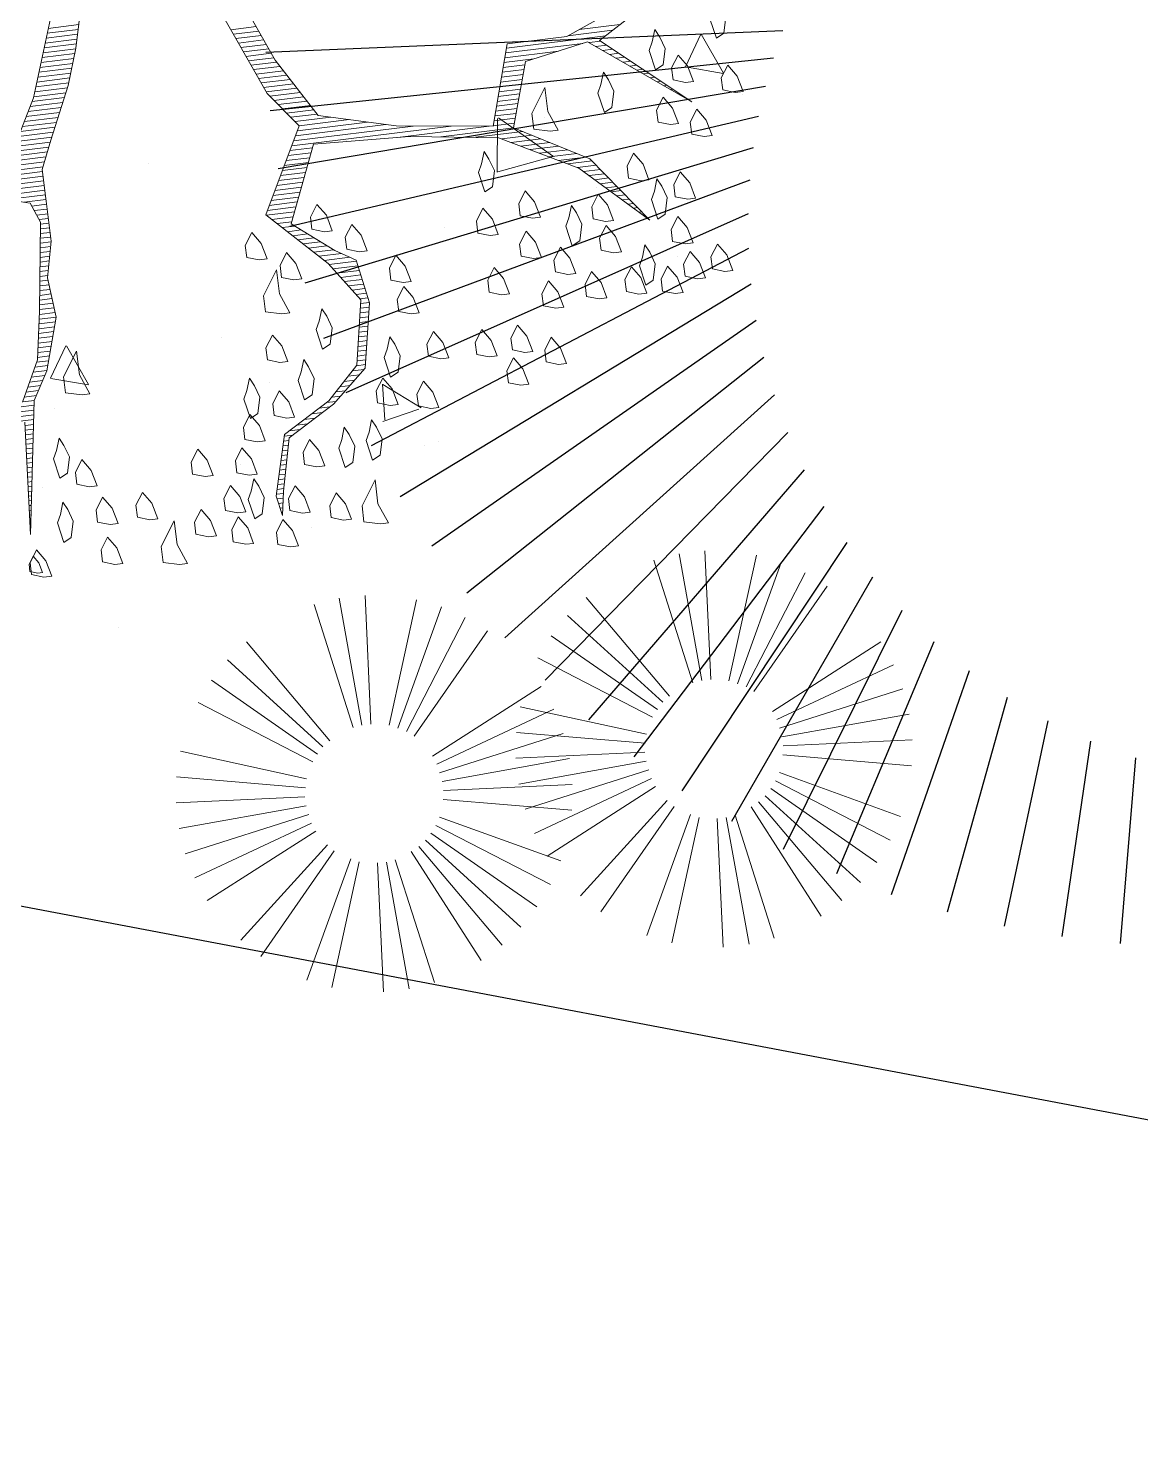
# Model space of a CAD drawing. Header units: millimetres. Extents: x 111 to 1506, y 14 to 566.
# Drawn here: x 302.514 to 304.157, y 75.081 to 77.163 of the extents above; entities that cross this region are included whole.
import ezdxf

# ---------------------------------------------------------------- set-up
doc = ezdxf.new("R2010")
doc.units = ezdxf.units.MM
doc.layers.add('ARBOLES', color=78, linetype='Continuous', lineweight=5)
doc.layers.add('PALMERAS114', color=114, linetype='Continuous', lineweight=5)
doc.layers.add('FURN', color=253, linetype='Continuous')
doc.styles.add('ATTR', font='romans.shx', dxfattribs={"width": 0.8, "height": 2.52})

# ---------------------------------------------------------------- blocks, each defined once
blk = doc.blocks.new('yes')
at = {"layer": 'FURN', "color": 62}
for p, q in [((1563.3415, 131.3188), (1563.6103, 131.3769)), ((1563.3374, 131.2481), (1563.6259, 131.2917)), ((1563.3273, 131.1788), (1563.6362, 131.2058)), ((1563.3116, 131.1113), (1563.641, 131.1194)), ((1563.2907, 131.0463), (1563.6404, 131.0328)), ((1563.2648, 130.984), (1563.6344, 130.9464)), ((1563.2345, 130.925), (1563.6229, 130.8606)), ((1563.2001, 130.8695), (1563.6061, 130.7757)), ((1563.1622, 130.8178), (1563.584, 130.6921)), ((1563.1213, 130.7701), (1563.5566, 130.6099)), ((1563.0778, 130.7266), (1563.5242, 130.5297)), ((1563.0323, 130.6872), (1563.4868, 130.4516)), ((1562.9852, 130.6521), (1563.4446, 130.376)), ((1562.937, 130.6212), (1563.3977, 130.3033)), ((1562.888, 130.5943), (1563.3463, 130.2336)), ((1562.8388, 130.5714), (1563.2906, 130.1673)), ((1562.7896, 130.5523), (1563.2309, 130.1046)), ((1562.7408, 130.5367), (1563.1674, 130.0458)), ((1562.4674, 130.5067), (1562.7211, 129.7861)), ((1562.5099, 130.5053), (1562.8018, 129.8174)), ((1562.5537, 130.5062), (1562.8804, 129.8537)), ((1562.5989, 130.5096), (1562.9565, 129.8949)), ((1562.6452, 130.5156), (1563.03, 129.9408)), ((1562.6925, 130.5246), (1563.1003, 129.9911))]:
    blk.add_line(p, q, dxfattribs=at)
blk = doc.blocks.new('*X16')
at = {"color": 0}
for p, q in [((17.648, 16.32), (17.7139, 16.32)), ((17.6514, 16.33), (17.7164, 16.33)), ((17.6376, 16.29), (17.7064, 16.29)), ((17.6411, 16.3), (17.7089, 16.3)), ((17.6445, 16.31), (17.7114, 16.31)), ((17.6272, 16.26), (17.6971, 16.26)), ((17.6307, 16.27), (17.7005, 16.27)), ((17.6341, 16.28), (17.7038, 16.28)), ((18.0356, 16.28), (18.0898, 16.28)), ((18.0397, 16.27), (18.0939, 16.27)), ((18.0439, 16.26), (18.098, 16.26)), ((17.6168, 16.23), (17.6871, 16.23)), ((17.6203, 16.24), (17.6905, 16.24)), ((17.6237, 16.25), (17.6938, 16.25)), ((18.0481, 16.25), (18.1021, 16.25)), ((18.0522, 16.24), (18.1063, 16.24)), ((18.0564, 16.23), (18.1104, 16.23)), ((17.6064, 16.2), (17.6766, 16.2)), ((17.6099, 16.21), (17.6805, 16.21)), ((17.6134, 16.22), (17.6838, 16.22)), ((18.0606, 16.22), (18.1145, 16.22)), ((18.0647, 16.21), (18.1186, 16.21)), ((18.0689, 16.2), (18.1236, 16.2)), ((17.5928, 16.17), (17.6627, 16.17)), ((17.5981, 16.18), (17.6673, 16.18)), ((17.603, 16.19), (17.6719, 16.19)), ((18.0731, 16.19), (18.1296, 16.19)), ((18.0772, 16.18), (18.1356, 16.18)), ((18.0814, 16.17), (18.1416, 16.17)), ((18.6114, 16.17), (18.823, 16.17)), ((18.7441, 16.18), (18.8396, 16.18)), ((18.7691, 16.19), (18.8563, 16.19)), ((17.5768, 16.14), (17.6489, 16.14)), ((17.5821, 16.15), (17.6535, 16.15)), ((17.5874, 16.16), (17.6581, 16.16)), ((18.0856, 16.16), (18.1476, 16.16)), ((18.0897, 16.15), (18.1536, 16.15)), ((18.0939, 16.14), (18.1596, 16.14)), ((18.6024, 16.14), (18.6667, 16.14)), ((18.6054, 16.15), (18.7201, 16.15)), ((18.6084, 16.16), (18.7734, 16.16)), ((18.7869, 16.16), (18.812, 16.16)), ((18.8002, 16.15), (18.8237, 16.15)), ((18.8135, 16.14), (18.8354, 16.14)), ((17.5608, 16.11), (17.635, 16.11)), ((17.5661, 16.12), (17.6396, 16.12)), ((17.5714, 16.13), (17.6443, 16.13)), ((18.1004, 16.13), (18.1656, 16.13)), ((18.1082, 16.12), (18.1716, 16.12)), ((18.116, 16.11), (18.1776, 16.11)), ((18.5934, 16.11), (18.6398, 16.11)), ((18.5964, 16.12), (18.6429, 16.12)), ((18.5994, 16.13), (18.6461, 16.13)), ((18.8269, 16.13), (18.847, 16.13)), ((18.8402, 16.12), (18.8587, 16.12)), ((18.8535, 16.11), (18.8704, 16.11)), ((17.5448, 16.08), (17.6216, 16.08)), ((17.5501, 16.09), (17.6259, 16.09)), ((17.5554, 16.1), (17.6304, 16.1)), ((18.1237, 16.1), (18.1836, 16.1)), ((18.1315, 16.09), (18.1896, 16.09)), ((18.1393, 16.08), (18.1956, 16.08)), ((18.5844, 16.08), (18.6304, 16.08)), ((18.5874, 16.09), (18.6336, 16.09)), ((18.5904, 16.1), (18.6367, 16.1)), ((18.8669, 16.1), (18.882, 16.1)), ((18.8802, 16.09), (18.8937, 16.09)), ((18.8935, 16.08), (18.9054, 16.08)), ((17.5234, 16.05), (17.6088, 16.05)), ((17.5341, 16.06), (17.6131, 16.06)), ((17.5394, 16.07), (17.6174, 16.07)), ((18.1471, 16.07), (18.2239, 16.07)), ((18.1497, 16.05), (18.2999, 16.05)), ((18.1549, 16.06), (18.2619, 16.06)), ((18.5754, 16.05), (18.6211, 16.05)), ((18.5784, 16.06), (18.6242, 16.06)), ((18.5814, 16.07), (18.6273, 16.07)), ((18.9069, 16.07), (18.917, 16.07)), ((18.9202, 16.06), (18.9287, 16.06)), ((18.9335, 16.05), (18.9404, 16.05)), ((17.4913, 16.02), (17.6021, 16.02)), ((17.502, 16.03), (17.6021, 16.03)), ((17.5127, 16.04), (17.6045, 16.04)), ((18.1339, 16.02), (18.4746, 16.02)), ((18.1392, 16.03), (18.3946, 16.03)), ((18.1444, 16.04), (18.3379, 16.04)), ((18.5664, 16.02), (18.6117, 16.02)), ((18.5694, 16.03), (18.6148, 16.03)), ((18.5724, 16.04), (18.6179, 16.04)), ((18.9469, 16.04), (18.952, 16.04)), ((18.9602, 16.03), (18.9637, 16.03)), ((18.9735, 16.02), (18.9754, 16.02)), ((17.4591, 15.99), (17.6021, 15.99)), ((17.4698, 16), (17.6021, 16)), ((17.4806, 16.01), (17.6021, 16.01)), ((18.1182, 15.99), (18.1688, 15.99)), ((18.1235, 16), (18.173, 16)), ((18.1287, 16.01), (18.1773, 16.01)), ((18.3591, 16.01), (18.5546, 16.01)), ((18.4501, 16), (18.6064, 16)), ((18.5234, 15.99), (18.6244, 15.99)), ((18.5634, 16.01), (18.6086, 16.01)), ((18.9869, 16.01), (18.987, 16.01)), ((17.5206, 15.98), (17.6021, 15.98)), ((17.5556, 15.97), (17.6021, 15.97)), ((17.5707, 15.96), (17.6021, 15.96)), ((18.1025, 15.96), (18.1562, 15.96)), ((18.1077, 15.97), (18.1604, 15.97)), ((18.113, 15.98), (18.1646, 15.98)), ((18.5781, 15.98), (18.6424, 15.98)), ((18.5971, 15.97), (18.6604, 15.97)), ((18.6161, 15.96), (18.6784, 15.96)), ((17.5747, 15.95), (17.6021, 15.95)), ((17.5787, 15.94), (17.6021, 15.94)), ((17.5827, 15.93), (17.6021, 15.93)), ((18.0868, 15.93), (18.1436, 15.93)), ((18.092, 15.94), (18.1478, 15.94)), ((18.0973, 15.95), (18.152, 15.95)), ((18.6351, 15.95), (18.6964, 15.95)), ((18.6541, 15.94), (18.7144, 15.94)), ((18.6731, 15.93), (18.7324, 15.93)), ((17.5819, 15.9), (17.6021, 15.9)), ((17.5832, 15.91), (17.6021, 15.91)), ((17.5846, 15.92), (17.6021, 15.92)), ((18.0711, 15.9), (18.1309, 15.9)), ((18.0763, 15.91), (18.1351, 15.91)), ((18.0816, 15.92), (18.1394, 15.92)), ((18.6921, 15.92), (18.7504, 15.92)), ((18.7111, 15.91), (18.7628, 15.91)), ((18.7301, 15.9), (18.7704, 15.9)), ((17.5778, 15.87), (17.5996, 15.87)), ((17.5791, 15.88), (17.6018, 15.88)), ((17.5805, 15.89), (17.6021, 15.89)), ((18.0627, 15.88), (18.1225, 15.88)), ((18.0658, 15.89), (18.1267, 15.89)), ((18.0727, 15.87), (18.1183, 15.87)), ((18.7421, 15.89), (18.7781, 15.89)), ((18.7528, 15.88), (18.7857, 15.88)), ((18.7634, 15.87), (18.7934, 15.87)), ((17.5737, 15.84), (17.5929, 15.84)), ((17.575, 15.85), (17.5951, 15.85)), ((17.5764, 15.86), (17.5974, 15.86)), ((18.0827, 15.86), (18.1141, 15.86)), ((18.0927, 15.85), (18.1197, 15.85)), ((18.1027, 15.84), (18.1322, 15.84)), ((18.7741, 15.86), (18.801, 15.86)), ((18.7848, 15.85), (18.8087, 15.85)), ((18.7954, 15.84), (18.8163, 15.84)), ((17.5696, 15.81), (17.5863, 15.81)), ((17.5709, 15.82), (17.5885, 15.82)), ((17.5723, 15.83), (17.5907, 15.83)), ((18.1127, 15.83), (18.1447, 15.83)), ((18.1227, 15.82), (18.1572, 15.82)), ((18.1327, 15.81), (18.1697, 15.81)), ((18.8061, 15.83), (18.824, 15.83)), ((18.8168, 15.82), (18.8316, 15.82)), ((18.8274, 15.81), (18.8393, 15.81)), ((17.5655, 15.78), (17.5876, 15.78)), ((17.5669, 15.79), (17.5866, 15.79)), ((17.5682, 15.8), (17.5856, 15.8)), ((18.1427, 15.8), (18.1822, 15.8)), ((18.1527, 15.79), (18.1947, 15.79)), ((18.1627, 15.78), (18.2105, 15.78)), ((18.8381, 15.8), (18.8469, 15.8)), ((18.8488, 15.79), (18.8545, 15.79)), ((18.8594, 15.78), (18.8622, 15.78)), ((17.5614, 15.75), (17.5906, 15.75)), ((17.5628, 15.76), (17.5896, 15.76)), ((17.5641, 15.77), (17.5886, 15.77)), ((18.1727, 15.77), (18.2271, 15.77)), ((18.182, 15.76), (18.2403, 15.76)), ((18.189, 15.75), (18.2422, 15.75)), ((17.5568, 15.72), (17.5936, 15.72)), ((17.5585, 15.73), (17.5926, 15.73)), ((17.56, 15.74), (17.5916, 15.74)), ((18.196, 15.74), (18.244, 15.74)), ((18.203, 15.73), (18.2458, 15.73)), ((18.21, 15.72), (18.2476, 15.72)), ((17.5518, 15.69), (17.5844, 15.69)), ((17.5535, 15.7), (17.5875, 15.7)), ((17.5551, 15.71), (17.5906, 15.71)), ((18.217, 15.71), (18.2494, 15.71)), ((18.224, 15.7), (18.2512, 15.7)), ((18.231, 15.69), (18.2531, 15.69)), ((17.5468, 15.66), (17.5752, 15.66)), ((17.5485, 15.67), (17.5783, 15.67)), ((17.5501, 15.68), (17.5814, 15.68)), ((18.2367, 15.66), (18.2553, 15.66)), ((18.238, 15.68), (18.2549, 15.68)), ((18.2385, 15.67), (18.2567, 15.67)), ((17.5402, 15.63), (17.566, 15.63)), ((17.5435, 15.64), (17.5691, 15.64)), ((17.5451, 15.65), (17.5721, 15.65)), ((18.231, 15.63), (18.2497, 15.63)), ((18.2329, 15.64), (18.2515, 15.64)), ((18.2348, 15.65), (18.2534, 15.65)), ((17.5252, 15.6), (17.5543, 15.6)), ((17.5302, 15.61), (17.5598, 15.61)), ((17.5352, 15.62), (17.5629, 15.62)), ((18.2254, 15.6), (18.244, 15.6)), ((18.2273, 15.61), (18.2459, 15.61)), ((18.2292, 15.62), (18.2478, 15.62)), ((17.5102, 15.57), (17.5372, 15.57)), ((17.5152, 15.58), (17.5429, 15.58)), ((17.5202, 15.59), (17.5486, 15.59)), ((18.2198, 15.57), (18.2384, 15.57)), ((18.2217, 15.58), (18.2403, 15.58)), ((18.2235, 15.59), (18.2422, 15.59)), ((17.4903, 15.54), (17.5241, 15.54)), ((17.5002, 15.55), (17.5257, 15.55)), ((17.5052, 15.56), (17.5315, 15.56)), ((18.2132, 15.54), (18.2328, 15.54)), ((18.216, 15.55), (18.2347, 15.55)), ((18.2179, 15.56), (18.2365, 15.56)), ((17.4603, 15.51), (17.5196, 15.51)), ((17.4703, 15.52), (17.5211, 15.52)), ((17.4803, 15.53), (17.5226, 15.53)), ((18.1832, 15.51), (18.2059, 15.51)), ((18.1932, 15.52), (18.2171, 15.52)), ((18.2032, 15.53), (18.2284, 15.53)), ((17.4981, 15.48), (17.515, 15.48)), ((17.4988, 15.49), (17.5165, 15.49)), ((17.4996, 15.5), (17.5181, 15.5)), ((18.1532, 15.48), (18.1721, 15.48)), ((18.1632, 15.49), (18.1834, 15.49)), ((18.1732, 15.5), (18.1946, 15.5)), ((17.496, 15.45), (17.5105, 15.45)), ((17.4967, 15.46), (17.512, 15.46)), ((17.4974, 15.47), (17.5135, 15.47)), ((18.1066, 15.45), (18.1297, 15.45)), ((18.1238, 15.46), (18.1468, 15.46)), ((18.1409, 15.47), (18.1609, 15.47)), ((17.4938, 15.42), (17.5059, 15.42)), ((17.4946, 15.43), (17.5074, 15.43)), ((17.4953, 15.44), (17.509, 15.44)), ((18.0552, 15.42), (18.0783, 15.42)), ((18.0723, 15.43), (18.0954, 15.43)), ((18.0895, 15.44), (18.1126, 15.44)), ((17.4917, 15.39), (17.5014, 15.39)), ((17.4924, 15.4), (17.5029, 15.4)), ((17.4931, 15.41), (17.5044, 15.41)), ((18.038, 15.39), (18.0493, 15.39)), ((18.0407, 15.4), (18.0516, 15.4)), ((18.0433, 15.41), (18.0611, 15.41)), ((17.4896, 15.36), (17.4968, 15.36)), ((17.4903, 15.37), (17.4984, 15.37)), ((17.491, 15.38), (17.4999, 15.38)), ((18.03, 15.36), (18.0424, 15.36)), ((18.0327, 15.37), (18.0447, 15.37)), ((18.0353, 15.38), (18.047, 15.38)), ((17.4874, 15.33), (17.4923, 15.33)), ((17.4881, 15.34), (17.4938, 15.34)), ((17.4888, 15.35), (17.4953, 15.35)), ((18.022, 15.33), (18.0355, 15.33)), ((18.0247, 15.34), (18.0378, 15.34)), ((18.0273, 15.35), (18.0401, 15.35)), ((17.4853, 15.3), (17.4877, 15.3)), ((17.486, 15.31), (17.4893, 15.31)), ((17.4867, 15.32), (17.4908, 15.32)), ((18.014, 15.3), (18.0286, 15.3)), ((18.0167, 15.31), (18.0309, 15.31)), ((18.0193, 15.32), (18.0332, 15.32)), ((17.4831, 15.27), (17.4832, 15.27)), ((17.4838, 15.28), (17.4847, 15.28)), ((17.4846, 15.29), (17.4862, 15.29)), ((18.0113, 15.29), (18.0265, 15.29)), ((18.0115, 15.28), (18.0249, 15.28)), ((18.0135, 15.27), (18.0232, 15.27)), ((18.0155, 15.26), (18.0215, 15.26)), ((18.0175, 15.25), (18.0199, 15.25))]:
    blk.add_line(p, q, dxfattribs=at)
blk = doc.blocks.new('E1E')
at = {"layer": 'ARBOLES', "ltscale": 0.2}
for p, q in [((95.2708, 59.4541), (95.2708, 59.4541)), ((95.473, 59.2552), (95.473, 59.2552)), ((95.4361, 59.2211), (95.4361, 59.2211)), ((94.9941, 59.1844), (94.9941, 59.1844)), ((95.1485, 59.1133), (95.1485, 59.1133)), ((95.4933, 59.1143), (95.4933, 59.1143)), ((95.5148, 59.066), (95.4476, 59.0575)), ((95.506, 59.0027), (95.5152, 59.0658)), ((95.5054, 59.0022), (95.4473, 59.0568)), ((94.8455, 58.9854), (94.8455, 58.9854)), ((94.8241, 58.9714), (94.8241, 58.9714)), ((94.928, 58.9668), (94.8733, 58.9268)), ((94.948, 58.9033), (94.9254, 58.9629)), ((95.1411, 58.9598), (95.1411, 58.9598)), ((94.9473, 58.9039), (94.8701, 58.9236)), ((95.2463, 58.9074), (95.2463, 58.9074)), ((94.6676, 58.8635), (94.6676, 58.8635)), ((95.4599, 58.6504), (95.4599, 58.6504)), ((94.9236, 58.6057), (94.9236, 58.6057)), ((94.5138, 58.5333), (94.5138, 58.5333)), ((95.1355, 58.5085), (95.1355, 58.5085)), ((94.8624, 58.4826), (94.7765, 58.4282)), ((94.8909, 58.3921), (94.8631, 58.4837)), ((94.6865, 58.4581), (94.6865, 58.4581)), ((95.013, 58.4632), (95.013, 58.4632)), ((95.2104, 58.4729), (95.2104, 58.4729)), ((94.8895, 58.3905), (94.7758, 58.4277)), ((94.811, 58.3666), (94.811, 58.3666)), ((94.8922, 58.3418), (94.8922, 58.3418)), ((94.4865, 58.2246), (94.4865, 58.2246)), ((94.5977, 58.207), (94.5304, 58.1986)), ((94.5888, 58.1437), (94.598, 58.2068)), ((94.5882, 58.1432), (94.5302, 58.1979)), ((94.7363, 58.1935), (94.7363, 58.1935))]:
    blk.add_line(p, q, dxfattribs=at)
for points in [[(95.4235, 59.4072), (95.4459, 59.4093), (95.4545, 59.3898), (95.4502, 59.3645), (95.4285, 59.3782), (95.4104, 59.4014)], [(95.436, 59.4036), (95.45, 59.4049), (95.4554, 59.3927), (95.4527, 59.3769), (95.4392, 59.3855), (95.4279, 59.4)], [(95.3093, 59.3485), (95.3317, 59.3507), (95.3404, 59.3312), (95.3361, 59.3059), (95.3144, 59.3196), (95.2963, 59.3427)], [(95.4279, 59.2922), (95.4286, 59.3081), (95.4076, 59.3377), (95.3975, 59.3255), (95.4026, 59.2965), (95.4178, 59.2799), (95.4301, 59.2698)], [(95.1994, 59.3152), (95.2283, 59.3203), (95.2399, 59.2943), (95.2313, 59.2436), (95.2139, 59.2827), (95.1864, 59.3094)], [(95.3382, 59.2835), (95.3606, 59.2857), (95.3693, 59.2662), (95.365, 59.2409), (95.3433, 59.2546), (95.3252, 59.2777)], [(95.0975, 59.2464), (95.1199, 59.2486), (95.1286, 59.2291), (95.1243, 59.2038), (95.1026, 59.2175), (95.0845, 59.2407)], [(95.1648, 59.253), (95.1872, 59.2552), (95.1959, 59.2357), (95.1915, 59.2104), (95.1698, 59.2241), (95.1518, 59.2472)], [(95.2732, 59.2545), (95.2956, 59.2567), (95.3043, 59.2372), (95.3, 59.2119), (95.2783, 59.2256), (95.2602, 59.2487)], [(95.0202, 59.2276), (95.0426, 59.2298), (95.0513, 59.2103), (95.047, 59.185), (95.0253, 59.1987), (95.0072, 59.2218)], [(95.3932, 59.23), (95.4156, 59.2322), (95.4243, 59.2127), (95.42, 59.1874), (95.3983, 59.2011), (95.3802, 59.2242)], [(95.4677, 59.1853), (95.4684, 59.2012), (95.4474, 59.2308), (95.4373, 59.2185), (95.4424, 59.1896), (95.4576, 59.173), (95.4699, 59.1629)], [(95.1157, 59.1532), (95.1164, 59.1691), (95.0954, 59.1987), (95.0853, 59.1864), (95.0904, 59.1575), (95.1056, 59.1409), (95.1179, 59.1308)], [(95.1272, 59.1973), (95.1496, 59.1995), (95.1583, 59.18), (95.154, 59.1547), (95.1323, 59.1684), (95.1142, 59.1915)], [(95.0174, 59.164), (95.0398, 59.1662), (95.0485, 59.1467), (95.0441, 59.1213), (95.0224, 59.1351), (95.0044, 59.1582)], [(94.8793, 59.1415), (94.9082, 59.1466), (94.9198, 59.1205), (94.9112, 59.0699), (94.8938, 59.109), (94.8663, 59.1357)], [(94.9436, 59.1545), (94.966, 59.1567), (94.9747, 59.1372), (94.9704, 59.1119), (94.9487, 59.1256), (94.9306, 59.1487)], [(95.2017, 59.1525), (95.2241, 59.1547), (95.2328, 59.1352), (95.2285, 59.1099), (95.2068, 59.1236), (95.1887, 59.1468)], [(95.1273, 59.1272), (95.1497, 59.1294), (95.1584, 59.1099), (95.154, 59.0846), (95.1323, 59.0983), (95.1143, 59.1214)], [(94.9885, 59.0187), (94.9893, 59.0346), (94.9683, 59.0642), (94.9582, 59.0519), (94.9632, 59.023), (94.9784, 59.0064), (94.9907, 58.9963)], [(95.0167, 59.078), (95.0391, 59.0801), (95.0478, 59.0606), (95.0435, 59.0353), (95.0218, 59.049), (95.0037, 59.0722)], [(95.1309, 59.0665), (95.1533, 59.0687), (95.162, 59.0491), (95.1577, 59.0238), (95.136, 59.0376), (95.1179, 59.0607)], [(95.4533, 59.0775), (95.4822, 59.0826), (95.4938, 59.0566), (95.4852, 59.006), (95.4678, 59.045), (95.4403, 59.0717)], [(94.9459, 58.9919), (94.9466, 59.0078), (94.9256, 59.0374), (94.9155, 59.0251), (94.9206, 58.9962), (94.9358, 58.9796), (94.9481, 58.9695)], [(95.0934, 59.0108), (95.1158, 59.013), (95.1245, 58.9935), (95.1201, 58.9681), (95.0985, 58.9819), (95.0804, 59.005)], [(95.1751, 58.9848), (95.1758, 59.0007), (95.1548, 59.0303), (95.1447, 59.018), (95.1498, 58.9891), (95.165, 58.9725), (95.1773, 58.9624)], [(95.0927, 58.9248), (95.0934, 58.9407), (95.0724, 58.9703), (95.0623, 58.958), (95.0674, 58.9291), (95.0826, 58.9125), (95.0949, 58.9023)], [(94.9243, 58.9355), (94.9467, 58.9377), (94.9554, 58.9182), (94.951, 58.8928), (94.9294, 58.9066), (94.9113, 58.9297)], [(94.8534, 58.9195), (94.8758, 58.9217), (94.8845, 58.9022), (94.8802, 58.8769), (94.8585, 58.8906), (94.8404, 58.9137)], [(95.1339, 58.9197), (95.1563, 58.9219), (95.165, 58.9024), (95.1607, 58.8771), (95.139, 58.8908), (95.1209, 58.9139)], [(94.9583, 58.8415), (94.959, 58.8574), (94.938, 58.8871), (94.9279, 58.8748), (94.933, 58.8458), (94.9482, 58.8292), (94.9605, 58.8191)], [(95.0884, 58.8293), (95.0892, 58.8452), (95.0682, 58.8749), (95.0581, 58.8626), (95.0631, 58.8336), (95.0783, 58.817), (95.0906, 58.8069)], [(94.7125, 58.8334), (94.7349, 58.8356), (94.7436, 58.8161), (94.7393, 58.7908), (94.7176, 58.8045), (94.6995, 58.8276)], [(95.1557, 58.8359), (95.1846, 58.841), (95.1962, 58.8149), (95.1875, 58.7643), (95.1701, 58.8034), (95.1427, 58.8301)], [(94.8622, 58.8299), (94.8846, 58.8321), (94.8933, 58.8126), (94.889, 58.7873), (94.8673, 58.801), (94.8492, 58.8241)], [(94.7812, 58.8016), (94.8036, 58.8038), (94.8123, 58.7843), (94.808, 58.759), (94.7863, 58.7727), (94.7682, 58.7959)], [(94.6591, 58.7784), (94.6815, 58.7806), (94.6902, 58.7611), (94.6859, 58.7358), (94.6642, 58.7495), (94.6461, 58.7726)], [(94.7227, 58.7756), (94.7451, 58.7778), (94.7538, 58.7583), (94.7495, 58.7329), (94.7278, 58.7467), (94.7097, 58.7698)], [(94.936, 58.7692), (94.9584, 58.7714), (94.9671, 58.7519), (94.9627, 58.7266), (94.941, 58.7403), (94.9229, 58.7634)], [(95.1528, 58.7723), (95.1752, 58.7744), (95.1839, 58.7549), (95.1796, 58.7296), (95.1579, 58.7434), (95.1398, 58.7665)], [(95.2222, 58.7564), (95.2446, 58.7586), (95.2533, 58.7391), (95.249, 58.7138), (95.2273, 58.7275), (95.2092, 58.7506)], [(94.9656, 58.7201), (94.988, 58.7223), (94.9967, 58.7028), (94.9924, 58.6775), (94.9707, 58.6912), (94.9526, 58.7143)], [(94.6931, 58.6845), (94.7155, 58.6867), (94.7242, 58.6671), (94.7199, 58.6418), (94.6982, 58.6556), (94.6801, 58.6787)], [(94.7922, 58.6896), (94.8146, 58.6918), (94.8233, 58.6723), (94.8189, 58.647), (94.7972, 58.6607), (94.7791, 58.6838)], [(95.0567, 58.6905), (95.0791, 58.6927), (95.0878, 58.6732), (95.0835, 58.6479), (95.0618, 58.6616), (95.0437, 58.6847)], [(95.1261, 58.6747), (95.1485, 58.6768), (95.1572, 58.6573), (95.1529, 58.632), (95.1312, 58.6457), (95.1131, 58.6689)], [(94.6245, 58.6461), (94.6469, 58.6483), (94.6556, 58.6288), (94.6513, 58.6035), (94.6296, 58.6172), (94.6115, 58.6403)], [(94.5594, 58.6172), (94.5818, 58.6193), (94.5905, 58.5998), (94.5862, 58.5745), (94.5645, 58.5882), (94.5464, 58.6114)], [(94.6903, 58.6209), (94.7127, 58.623), (94.7214, 58.6035), (94.7171, 58.5782), (94.6954, 58.5919), (94.6773, 58.6151)], [(94.7568, 58.6115), (94.7792, 58.6137), (94.7879, 58.5942), (94.7836, 58.5689), (94.7619, 58.5826), (94.7438, 58.6057)], [(94.498, 58.5976), (94.5204, 58.5998), (94.5291, 58.5803), (94.5248, 58.555), (94.5031, 58.5687), (94.485, 58.5918)], [(94.5725, 58.5528), (94.5732, 58.5687), (94.5522, 58.5984), (94.5421, 58.5861), (94.5472, 58.5571), (94.5624, 58.5405), (94.5747, 58.5304)], [(94.8421, 58.5949), (94.8645, 58.5971), (94.8732, 58.5776), (94.8689, 58.5523), (94.8472, 58.566), (94.8291, 58.5891)], [(94.4677, 58.5607), (94.4901, 58.5629), (94.4988, 58.5434), (94.4944, 58.5181), (94.4728, 58.5318), (94.4547, 58.5549)], [(94.6238, 58.5601), (94.6462, 58.5623), (94.6549, 58.5428), (94.6506, 58.5175), (94.6289, 58.5312), (94.6108, 58.5543)], [(94.7178, 58.524), (94.7185, 58.5399), (94.6975, 58.5695), (94.6874, 58.5572), (94.6925, 58.5283), (94.7077, 58.5117), (94.72, 58.5016)], [(94.425, 58.5339), (94.4474, 58.5361), (94.4561, 58.5166), (94.4518, 58.4913), (94.4301, 58.505), (94.412, 58.5281)], [(94.7792, 58.5436), (94.8017, 58.5458), (94.8103, 58.5262), (94.806, 58.5009), (94.7843, 58.5147), (94.7662, 58.5378)], [(94.5067, 58.508), (94.5292, 58.5101), (94.5378, 58.4906), (94.5335, 58.4653), (94.5118, 58.479), (94.4937, 58.5022)], [(94.6535, 58.511), (94.6759, 58.5131), (94.6846, 58.4936), (94.6803, 58.4683), (94.6586, 58.482), (94.6405, 58.5052)], [(94.8942, 58.4779), (94.8949, 58.4938), (94.874, 58.5234), (94.8638, 58.5111), (94.8689, 58.4822), (94.8841, 58.4656), (94.8964, 58.4555)], [(94.5863, 58.4343), (94.587, 58.4502), (94.566, 58.4798), (94.5559, 58.4675), (94.561, 58.4386), (94.5762, 58.422), (94.5885, 58.4119)], [(94.5256, 58.4306), (94.548, 58.4328), (94.5567, 58.4133), (94.5524, 58.388), (94.5307, 58.4017), (94.5126, 58.4248)], [(94.6145, 58.4235), (94.6369, 58.4256), (94.6456, 58.4061), (94.6413, 58.3808), (94.6196, 58.3945), (94.6015, 58.4177)], [(94.7945, 58.3867), (94.8235, 58.3918), (94.835, 58.3658), (94.8264, 58.3152), (94.809, 58.3542), (94.7815, 58.3809)], [(94.53, 58.3157), (94.5524, 58.3179), (94.5611, 58.2984), (94.5568, 58.2731), (94.5351, 58.2868), (94.517, 58.3099)], [(94.5936, 58.3128), (94.616, 58.315), (94.6247, 58.2955), (94.6204, 58.2702), (94.5987, 58.2839), (94.5806, 58.307)], [(94.7324, 58.2811), (94.7332, 58.297), (94.7122, 58.3267), (94.7021, 58.3144), (94.7071, 58.2854), (94.7223, 58.2688), (94.7346, 58.2587)], [(94.5901, 58.2333), (94.6125, 58.2355), (94.6212, 58.216), (94.6168, 58.1907), (94.5952, 58.2044), (94.5771, 58.2275)], [(94.5004, 58.2246), (94.5228, 58.2268), (94.5315, 58.2072), (94.5272, 58.1819), (94.5055, 58.1957), (94.4874, 58.2188)], [(94.6675, 58.182), (94.6682, 58.1979), (94.6472, 58.2276), (94.6371, 58.2153), (94.6422, 58.1864), (94.6573, 58.1697), (94.6696, 58.1596)], [(94.5808, 58.0967), (94.5815, 58.1126), (94.5605, 58.1422), (94.5504, 58.1299), (94.5555, 58.101), (94.5707, 58.0844), (94.583, 58.0743)]]:
    blk.add_lwpolyline(points, close=True, dxfattribs=at)
for points in [[(95.7068, 58.4033), (95.69, 58.5984), (95.6986, 58.7192)], [(95.6921, 58.7864), (95.6408, 58.7791), (95.6133, 58.8058), (95.5691, 58.9576), (95.5473, 59.0415), (95.5509, 59.121)], [(95.5364, 59.1535), (95.4683, 59.3414), (95.5314, 59.1123), (95.5256, 59.0552), (95.5373, 58.959), (95.5727, 58.8969), (95.5858, 58.8326), (95.6147, 58.7675), (95.6379, 58.7155), (95.6387, 58.6613), (95.6373, 58.5593), (95.6439, 58.4921), (95.6591, 58.4054)], [(95.43, 58.3423), (95.2954, 58.4695), (95.2238, 58.5077), (95.2346, 58.6762), (95.103, 58.7267), (95.0285, 58.7715), (95.0017, 58.8842), (95.0305, 58.9594), (95.0883, 59.0397), (95.0709, 59.1488), (95.0499, 59.1785), (95.0608, 59.1365), (95.0789, 59.0433), (95.0211, 58.963), (94.9858, 58.8849), (95.0126, 58.7722), (95.0574, 58.7064), (95.0987, 58.7014), (95.1869, 58.6783), (95.1899, 58.5316), (95.0309, 58.4686), (94.8791, 58.4244), (94.7266, 58.4344), (94.579, 58.4856), (94.7128, 58.4127), (94.8589, 58.3998), (94.8727, 58.2812), (94.7773, 58.2154), (94.5691, 58.2629), (94.7578, 58.2067), (94.7101, 58.1387)], [(94.7622, 58.1619), (94.8156, 58.2168), (94.9132, 58.2603), (94.8943, 58.4077), (95.0591, 58.4577), (95.1971, 58.4802), (95.2991, 58.4087), (95.3939, 58.3185)]]:
    blk.add_lwpolyline(points, dxfattribs=at)
at = {"layer": 'ARBOLES', "ltscale": 0.2, "xscale": 0.8372139817761642, "yscale": 0.8372139817761642, "zscale": 0.8372139817761642, "rotation": 204.0028523145856}
blk.add_blockref('*X16', (103.6395, 76.9735), dxfattribs=at)
blk = doc.blocks.new('EVG7')
for p, q in [((-6.59, 19.1), (-16.71, 56.87)), ((-3.91, 19.67), (-9.01, 58.4)), ((1.55, 19.67), (6.65, 58.4)), ((4.23, 19.1), (14.35, 56.87)), ((-9.21, 18.3), (-24.14, 54.35)), ((6.85, 18.3), (21.78, 54.35)), ((-11.62, 16.99), (-31.18, 50.87)), ((9.26, 16.99), (28.82, 50.87)), ((-13.82, 15.38), (-37.7, 46.51)), ((-16, 13.74), (-43.6, 41.34)), ((-17.84, 11.7), (-48.78, 35.44)), ((15.48, 11.7), (46.42, 35.44)), ((17.04, 9.43), (50.78, 28.91)), ((-20.59, 6.96), (-56.61, 21.87)), ((18.24, 6.96), (54.25, 21.87)), ((-21.61, 4.39), (-59.13, 14.44)), ((19.8, 1.68), (58.31, 6.74)), ((-22.19, -1.09), (-61.18, -1.09)), ((-22.16, -3.85), (-60.66, -8.92)), ((19.8, -3.85), (58.31, -8.92)), ((19.83, -1.09), (58.82, -1.09)), ((19.25, -6.56), (56.78, -16.62)), ((-20.59, -9.13), (-56.61, -24.05)), ((-19.4, -11.61), (-53.14, -31.09)), ((-17.84, -13.87), (-48.78, -37.61)), ((13.64, -15.91), (41.25, -43.51)), ((15.48, -13.87), (46.42, -37.61)), ((-13.82, -17.56), (-37.7, -48.69)), ((-11.62, -19.17), (-31.18, -53.05)), ((-9.21, -20.47), (-24.14, -56.52)), ((-6.59, -21.27), (-16.71, -59.04)), ((4.23, -21.27), (14.35, -59.04)), ((6.85, -20.47), (21.78, -56.52)), ((9.26, -19.17), (28.82, -53.05)), ((11.46, -17.56), (35.35, -48.69)), ((-3.91, -21.84), (-9.01, -60.57)), ((-1.18, -22.12), (-1.18, -61.09))]:
    blk.add_line(p, q)
at = {"style": 'ATTR', "width": 0.8, "flags": 9}
blk.add_attdef('ESTCODE', (0, 0), '', height=0.7, dxfattribs=at)

msp = doc.modelspace()

# ---------------------------------------------------------------- linework, layer by layer
msp.add_line((323.48801, 71.89054), (200.7159, 95.15598))

# ---------------------------------------------------------------- block references
at = {"lineweight": 100, "rotation": 253.0024052467934}
msp.add_blockref('yes', (635.58122, 1609.52516), dxfattribs=at)
at = {"layer": 'ARBOLES', "color": 0, "xscale": 0.8310831642732953, "yscale": 0.8310831642732953, "zscale": 0.8310831642732953, "rotation": 163.0024052467934}
msp.add_blockref('E1E', (392.81083, 100.38534), dxfattribs=at)
at = {"layer": 'PALMERAS114', "extrusion": (0, 0, -1), "xscale": -0.004880888891868356, "yscale": 0.004880888891718753, "zscale": -0.004880888891868356, "rotation": 289.8329542831356}
for p in [(-303.52396, 76.10656), (-303.02208, 76.04082)]:
    msp.add_blockref('EVG7', p, dxfattribs=at)

doc.saveas('drawing.dxf')
